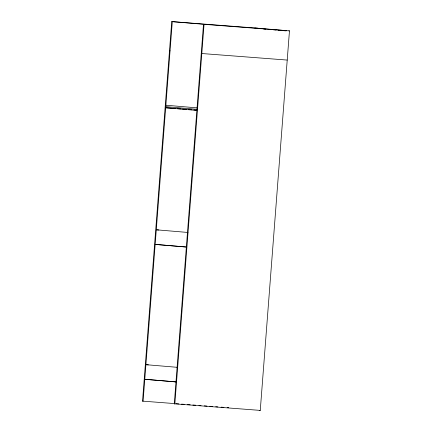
<?xml version="1.0" encoding="UTF-8"?>
<svg xmlns="http://www.w3.org/2000/svg" width="432" height="432" viewBox="0 0 432 432"><rect width="100%" height="100%" fill="white"/><g stroke="black" fill="none" stroke-linecap="round" stroke-linejoin="round"><path stroke-width="0.65" d="M172.303 21.649L143.1 401.171L142.533 401.123L171.736 21.6L257.71 28.188M174.29 403.812L203.494 24.289L289.467 30.877L260.264 410.4L174.29 403.812L174.852 403.861L204.055 24.338M287.221 60.07L201.247 53.482M175.743 108.54L165.677 107.773L196.862 110.414M177.088 108.643L181.116 108.95M182.455 109.053L186.484 109.366M188.498 109.517L191.851 109.777M193.865 109.928L196.555 110.133M158.776 229.991L156.287 229.802L187.974 232.465M148.397 364.873L145.908 364.678L177.595 367.346M142.533 401.123L174.706 403.591M176.051 403.693L178.848 403.904M181.537 404.109L184.232 404.32M187.483 404.573L190.177 404.779M192.866 404.984L195.664 405.194M198.92 405.448L201.042 405.605M204.298 405.859L206.987 406.064M209.785 406.274L212.474 406.48M215.73 406.733L217.858 406.89M221.108 407.144L223.906 407.354M227.162 407.608L228.506 407.711L227.945 407.662M254.864 27.967L286.054 30.607M288.9 30.829L289.467 30.877M258.401 28.539L260.426 28.728M263.563 28.976L265.594 29.165M268.731 29.414L270.761 29.603M273.407 29.83L275.989 30.046M278.575 30.267L281.065 30.456M283.738 30.704L286.232 30.893M171.736 21.6L204.914 24.397M169.49 50.792L170.057 50.841M165.872 105.219L197.062 107.86M165.758 106.677L196.949 109.318M186.187 247.007L155.164 244.399L186.354 247.039M175.808 381.883L144.785 379.28L175.975 381.92M259.697 410.351L260.264 410.4"/></g></svg>
